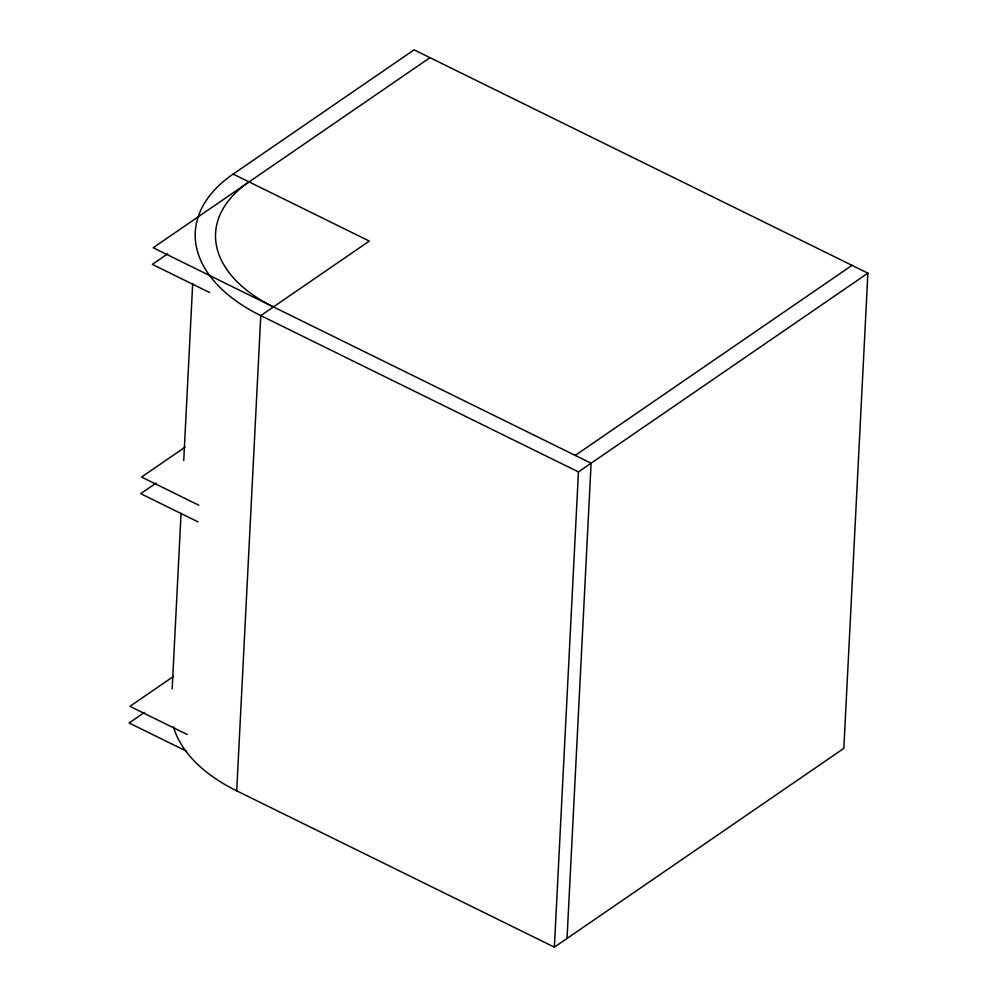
<?xml version="1.0" encoding="UTF-8"?>
<svg xmlns="http://www.w3.org/2000/svg" width="997" height="997" viewBox="0 0 997 997"><rect width="100%" height="100%" fill="white"/><g stroke="black" fill="none" stroke-linecap="round" stroke-linejoin="round"><path stroke-width="1.5" d="M172.169 688.84L181.055 513.343M183.735 460.539L192.695 283.484M236.7 790.845L260.778 315.613A174.263 99.962 2.9 0 1 233.173 174.076L414.079 49.85L867.901 273.153L843.823 748.386L554.369 947.15L236.7 790.845A174.263 99.962 2.9 0 1 173.478 726.875M554.369 947.15L578.447 471.917L867.901 273.153M567.031 938.451L591.109 463.219L153.177 247.742L429.969 57.664M167.708 253.811L152.329 264.367L209.632 292.557M185.13 447.117L141.562 477.04L198.852 505.23M156.093 483.109L140.714 493.665L198.017 521.867M173.515 676.415L129.946 706.337L187.237 734.527M144.478 712.406L129.099 722.975L186.402 751.165M575.232 455.405L852.011 265.339M233.173 174.076L369.314 241.075L260.778 315.613L578.447 471.917M273.44 306.914A153.937 88.297 2.9 0 1 249.051 181.89"/></g></svg>
